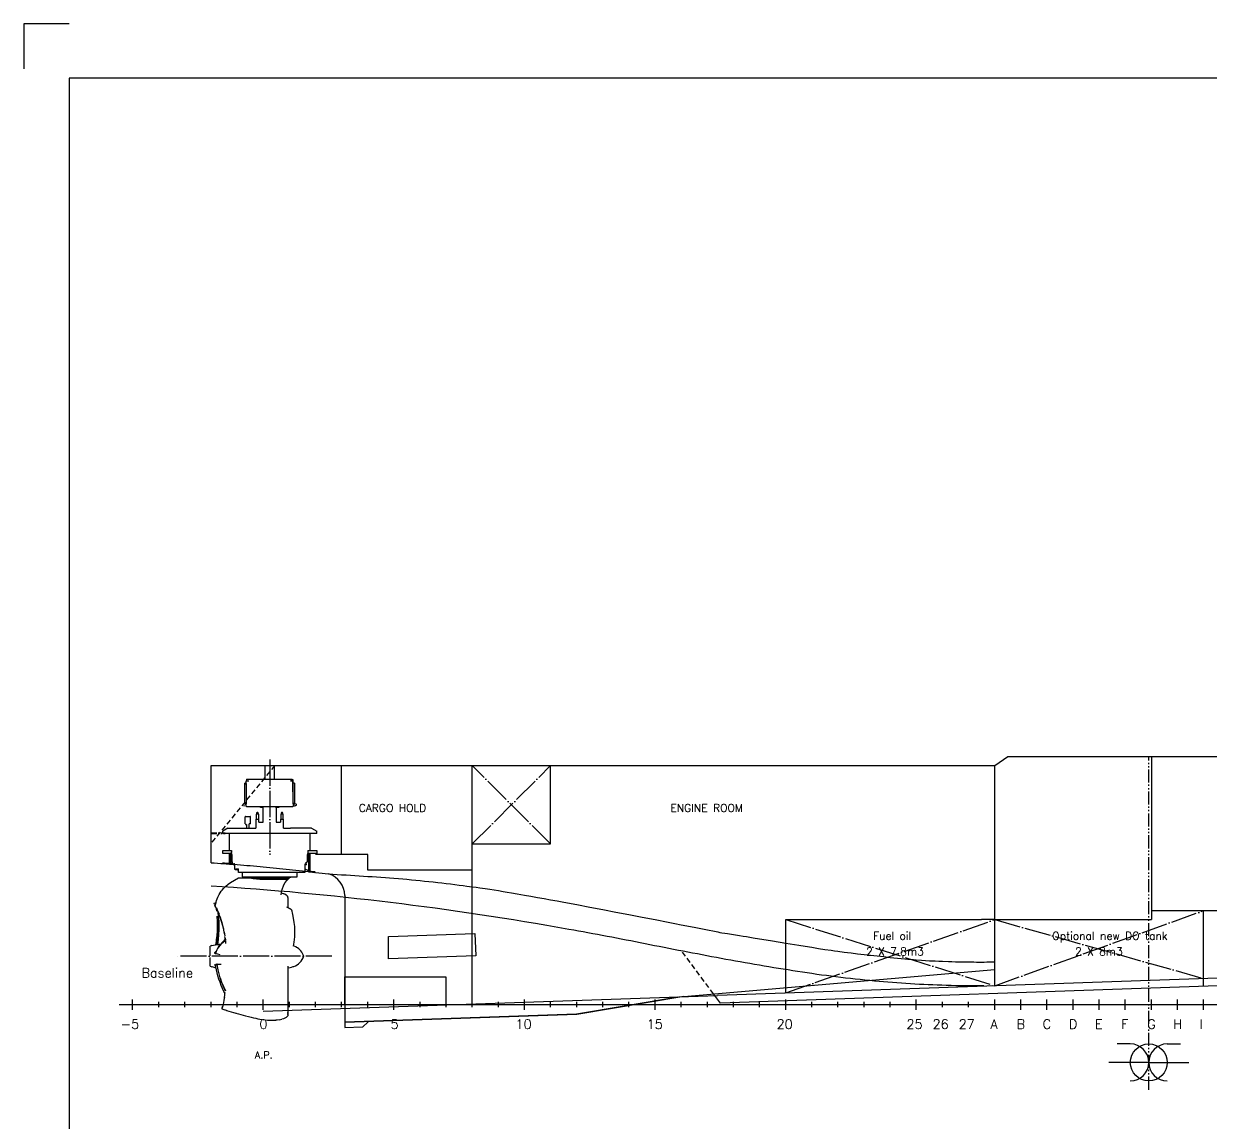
# Model space of a CAD drawing. Header units: millimetres. Extents: x 494 to 75345, y 5306 to 48935.
# Drawn here: x 494 to 23205, y 27905 to 48935 of the extents above; entities that cross this region are included whole.
import ezdxf

# ---------------------------------------------------------------- set-up
doc = ezdxf.new("R2010")
doc.units = ezdxf.units.MM
doc.header["$LTSCALE"] = 200
for name, pattern in [('CENTER', [3, 2.5, -0.25, 0, -0.25]), ('DASHED', [0.75, 0.5, -0.25]), ('PHANTOM', [2.1, 1.25, -0.2, 0.125, -0.2, 0.125, -0.2]), ('PHANTOM2', [1.25, 0.625, -0.125, 0.125, -0.125, 0.125, -0.125])]:
    doc.linetypes.add(name, pattern=pattern)
for name, color, linetype in [('S0CE1', 1, 'CENTER'), ('S0CO1', 1, 'Continuous'), ('S0CO2', 2, 'Continuous'), ('S0CO3', 3, 'Continuous'), ('S0DA1', 1, 'DASHED'), ('S0PH1', 1, 'PHANTOM'), ('S0TX2', 2, 'Continuous'), ('S0TX3', 3, 'Continuous')]:
    doc.layers.add(name, color=color, linetype=linetype)
doc.styles.add('18', font='romans', dxfattribs={"height": 180})
doc.dimstyles.new('ISO-25', dxfattribs={"dimtxt": 2.5, "dimasz": 2.5, "dimexe": 1.25, "dimexo": 0.625, "dimtad": 1, "dimtxsty": 'Standard', "dimcen": 2.5, "dimadec": 0, "dimazin": 0, "dimtfac": 1, "dimtmove": 0, "dimatfit": 3, "dimfxl": 1, "dimarcsym": 0})

# ---------------------------------------------------------------- blocks, each defined once
blk = doc.blocks.new('A$C18113CC1')
at = {"linetype": 'ByBlock', "lineweight": -2}
for p, q in [((219, 4194), (51, 4194)), ((51, 3937), (51, 4194)), ((219, 4194), (219, 3937)), ((-315, 3835), (-315, 3904)), ((-312, 3904), (-315, 3904)), ((-312, 3930), (-312, 3912)), ((-309, 3912), (-312, 3912)), ((-312, 3904), (-312, 3910)), ((-312, 3910), (-265, 3910)), ((-305, 3937), (-294, 3937)), ((-294, 3937), (-292, 3937)), ((-290, 3937), (564, 3937)), ((160, 3937), (217, 3937)), ((578, 3912), (535, 3912)), ((535, 3904), (579, 3904)), ((560, 3937), (562, 3937)), ((562, 3937), (564, 3937)), ((562, 3934), (564, 3934)), ((564, 3934), (564, 3937)), ((564, 3934), (575, 3934)), ((576, 3934), (575, 3934)), ((577, 3933), (576, 3934)), ((578, 3931), (577, 3933)), ((578, 3930), (578, 3932)), ((578, 3930), (578, 3931)), ((578, 3930), (578, 3912)), ((579, 3912), (579, 3930)), ((579, 3904), (579, 3835)), ((579, 3694), (579, 3904)), ((-322, 3860), (-340, 3860)), ((-340, 3857), (-340, 3860)), ((-340, 3464), (-340, 3856)), ((-315, 3853), (-315, 3467)), ((585, 3467), (585, 3853)), ((610, 3860), (592, 3860)), ((610, 3860), (610, 3857)), ((610, 3856), (610, 3464)), ((-379, 3449), (-377, 3446)), ((-377, 3446), (-375, 3443)), ((-375, 3443), (-370, 3440)), ((-364, 3462), (-370, 3459)), ((-340, 3469), (-364, 3462)), ((-364, 3437), (-346, 3431)), ((-340, 3460), (-340, 3463)), ((-340, 3460), (-322, 3460)), ((-327, 3427), (-321, 3426)), ((-321, 3426), (-315, 3425)), ((-315, 3424), (-315, 3485)), ((571, 3410), (-301, 3410)), ((-40, 3395), (-40, 3410)), ((238, 3410), (310, 3410)), ((310, 3410), (310, 3395)), ((585, 3485), (585, 3424)), ((585, 3425), (596, 3427)), ((592, 3460), (610, 3460)), ((596, 3427), (607, 3429)), ((607, 3429), (620, 3433)), ((634, 3462), (610, 3469)), ((610, 3463), (610, 3460)), ((620, 3433), (634, 3437)), ((640, 3459), (634, 3462)), ((634, 3437), (640, 3440)), ((645, 3456), (640, 3459)), ((640, 3440), (645, 3443)), ((645, 3443), (647, 3446)), ((649, 3449), (647, 3453)), ((647, 3446), (649, 3449)), ((-334, 3222), (-334, 3219)), ((-334, 3222), (-333, 3222)), ((-334, 3219), (-334, 3219)), ((-334, 3219), (-334, 3219)), ((-332, 3223), (-333, 3223)), ((-332, 3226), (-332, 3225)), ((-327, 3226), (-332, 3226)), ((-332, 3225), (-332, 3223)), ((-332, 3082), (-332, 3219)), ((-327, 3223), (-327, 3225)), ((-327, 3222), (-327, 3223)), ((-327, 3223), (-327, 3223)), ((-327, 3222), (-239, 3222)), ((-235, 3226), (-240, 3226)), ((-240, 3225), (-240, 3223)), ((-239, 3223), (-240, 3223)), ((-239, 3223), (-239, 3222)), ((-237, 3222), (-237, 3223)), ((-235, 3223), (-237, 3223)), ((-237, 3222), (-234, 3222)), ((-235, 3225), (-235, 3226)), ((-235, 3223), (-235, 3225)), ((-234, 3219), (-234, 3222)), ((-234, 3219), (-234, 3219)), ((-234, 3219), (-234, 3219)), ((-234, 3089), (-234, 3219)), ((-125, 3271), (-125, 3171)), ((-75, 3271), (-125, 3271)), ((-113, 3294), (-115, 3292)), ((-113, 3292), (-115, 3292)), ((-115, 3292), (-115, 3274)), ((-115, 3274), (-115, 3271)), ((-113, 3274), (-115, 3274)), ((-113, 3294), (-111, 3294)), ((-108, 3292), (-113, 3292)), ((-108, 3274), (-113, 3274)), ((-111, 3294), (-104, 3294)), ((-106, 3301), (-108, 3300)), ((-108, 3300), (-108, 3294)), ((-100, 3292), (-108, 3292)), ((-100, 3274), (-108, 3274)), ((-106, 3301), (-103, 3301)), ((-100, 3300), (-106, 3300)), ((-104, 3294), (-96, 3294)), ((-103, 3301), (-97, 3301)), ((-94, 3300), (-100, 3300)), ((-93, 3292), (-100, 3292)), ((-92, 3274), (-100, 3274)), ((-97, 3301), (-94, 3301)), ((-96, 3294), (-89, 3294)), ((-92, 3300), (-94, 3301)), ((-94, 3301), (-94, 3294)), ((-92, 3300), (-94, 3300)), ((-87, 3292), (-93, 3292)), ((-92, 3294), (-92, 3300)), ((-87, 3274), (-92, 3274)), ((-89, 3294), (-87, 3294)), ((-85, 3292), (-87, 3292)), ((-85, 3274), (-87, 3274)), ((-85, 3274), (-85, 3292)), ((-85, 3271), (-85, 3274)), ((-75, 3171), (-75, 3271)), ((10, 3395), (-40, 3395)), ((10, 3371), (10, 3395)), ((10, 3114), (10, 3371)), ((310, 3395), (260, 3395)), ((260, 3395), (260, 3371)), ((260, 3371), (260, 3114)), ((345, 3271), (345, 3171)), ((395, 3271), (345, 3271)), ((355, 3292), (355, 3274)), ((357, 3292), (355, 3292)), ((357, 3274), (355, 3274)), ((355, 3274), (355, 3271)), ((362, 3292), (357, 3292)), ((362, 3274), (357, 3274)), ((364, 3301), (362, 3300)), ((364, 3300), (362, 3300)), ((362, 3300), (362, 3294)), ((370, 3274), (362, 3274)), ((364, 3301), (367, 3301)), ((364, 3301), (364, 3294)), ((370, 3300), (364, 3300)), ((366, 3294), (374, 3294)), ((376, 3300), (370, 3300)), ((378, 3274), (370, 3274)), ((373, 3301), (376, 3301)), ((374, 3294), (381, 3294)), ((378, 3300), (376, 3301)), ((378, 3300), (376, 3300)), ((378, 3294), (378, 3300)), ((383, 3292), (378, 3292)), ((383, 3274), (378, 3274)), ((381, 3294), (383, 3294)), ((385, 3292), (383, 3292)), ((385, 3274), (383, 3274)), ((385, 3274), (385, 3292)), ((395, 3171), (395, 3271)), ((-665, 3000), (-765, 2942)), ((-665, 3000), (-128, 3000)), ((-496, 3000), (-480, 3000)), ((-332, 3082), (-326, 3082)), ((-326, 3082), (-326, 3074)), ((-326, 3074), (-312, 3074)), ((-312, 3074), (-312, 3000)), ((-234, 3082), (-255, 3082)), ((-255, 3000), (-255, 3082)), ((-234, 3089), (-234, 3089)), ((-234, 3082), (-234, 3089)), ((-127, 3171), (-128, 3171)), ((-128, 3171), (-128, 3000)), ((-125, 3171), (-127, 3171)), ((-125, 3171), (-75, 3171)), ((-72, 3171), (-73, 3171)), ((-72, 3114), (-72, 3171)), ((-72, 3114), (10, 3114)), ((260, 3114), (342, 3114)), ((343, 3171), (342, 3171)), ((342, 3171), (342, 3114)), ((345, 3171), (343, 3171)), ((345, 3171), (395, 3171)), ((397, 3171), (395, 3171)), ((398, 3000), (398, 3171)), ((398, 3000), (446, 3000)), ((446, 3000), (492, 3000)), ((492, 3000), (536, 3000)), ((935, 3000), (536, 3000)), ((935, 3000), (1035, 2942)), ((-765, 2900), (-765, 2942)), ((1035, 2900), (-765, 2900)), ((-635, 2575), (-635, 2900)), ((905, 2900), (905, 2575)), ((1035, 2900), (1035, 2942)), ((-765, 2515), (-765, 2575)), ((-765, 2575), (-595, 2575)), ((-765, 2515), (-765, 2575)), ((-765, 2575), (-595, 2575)), ((-599, 2515), (-765, 2515)), ((-599, 2515), (-765, 2515)), ((-615, 2515), (-635, 2515)), ((-635, 2304), (-635, 2515)), ((-615, 2515), (-635, 2515)), ((-615, 2515), (-615, 2303)), ((-615, 2515), (-615, 2303)), ((-599, 2515), (-596, 2527)), ((-599, 2515), (-596, 2527)), ((-596, 2527), (-596, 2527)), ((-595, 2527), (-596, 2527)), ((-596, 2527), (-596, 2527)), ((-595, 2527), (-596, 2527)), ((-595, 2555), (-595, 2575)), ((-595, 2555), (-595, 2575)), ((-595, 2575), (-595, 2533)), ((-595, 2520), (-595, 2540)), ((-585, 2483), (-595, 2520)), ((-585, 2483), (-595, 2520)), ((865, 2520), (855, 2483)), ((865, 2575), (1035, 2575)), ((865, 2575), (865, 2540)), ((865, 2540), (865, 2520)), ((1035, 2515), (869, 2515)), ((885, 2575), (905, 2575)), ((905, 2515), (885, 2515)), ((885, 2158), (885, 2515)), ((905, 2515), (905, 2166)), ((1000, 2515), (1000, 2515)), ((1035, 2575), (1035, 2515)), ((-765, 2316), (-765, 2337)), ((-765, 2337), (-732, 2335)), ((-700, 2312), (-765, 2316)), ((-732, 2335), (-700, 2333)), ((-700, 2333), (-667, 2330)), ((-668, 2310), (-700, 2312)), ((-635, 2307), (-668, 2310)), ((-667, 2330), (-634, 2328)), ((-635, 2314), (-636, 2307)), ((-635, 2314), (-636, 2307)), ((-634, 2328), (-635, 2321)), ((-634, 2328), (-635, 2321)), ((-635, 2321), (-635, 2314)), ((-635, 2314), (-635, 2314)), ((-635, 2314), (-635, 2314)), ((-635, 2314), (-635, 2311)), ((-635, 2311), (-635, 2307)), ((-635, 2311), (-635, 2307)), ((-635, 2304), (-635, 2305)), ((-625, 2304), (-635, 2305)), ((-635, 2304), (-635, 2305)), ((-615, 2303), (-625, 2304)), ((-615, 2303), (-625, 2304)), ((-611, 2317), (-615, 2303)), ((-611, 2317), (-615, 2303)), ((-615, 2303), (-615, 2303)), ((-602, 2328), (-611, 2317)), ((-602, 2328), (-611, 2317)), ((-588, 2339), (-602, 2328)), ((-588, 2339), (-602, 2328)), ((-580, 2343), (-588, 2339)), ((-580, 2343), (-588, 2339)), ((-585, 2356), (-585, 2483)), ((-585, 2356), (-582, 2350)), ((-585, 2356), (-582, 2350)), ((-580, 2350), (-582, 2350)), ((-580, 2350), (-582, 2350)), ((-580, 2315), (-580, 2350)), ((-580, 2315), (-580, 2350)), ((-568, 2315), (-580, 2315)), ((-568, 2315), (-580, 2315)), ((-568, 2317), (-568, 2315)), ((-564, 2317), (-568, 2317)), ((-568, 2317), (-568, 2315)), ((-564, 2317), (-568, 2317)), ((-567, 2317), (-565, 2317)), ((-567, 2317), (-565, 2317)), ((-567, 2317), (-567, 2303)), ((-567, 2303), (-565, 2303)), ((-567, 2303), (-565, 2301)), ((-567, 2303), (-565, 2303)), ((-567, 2303), (-565, 2301)), ((-565, 2317), (-559, 2317)), ((-565, 2317), (-559, 2317)), ((-565, 2303), (-559, 2303)), ((-565, 2303), (-559, 2303)), ((-563, 2301), (-565, 2301)), ((-563, 2301), (-565, 2301)), ((-558, 2301), (-563, 2301)), ((-558, 2301), (-563, 2301)), ((-559, 2317), (-551, 2317)), ((-559, 2317), (-551, 2317)), ((-559, 2303), (-551, 2303)), ((-559, 2303), (-551, 2303)), ((-552, 2301), (-558, 2301)), ((-552, 2301), (-558, 2301)), ((-547, 2301), (-552, 2301)), ((-551, 2317), (-545, 2317)), ((-551, 2317), (-545, 2317)), ((-551, 2303), (-545, 2303)), ((-551, 2303), (-545, 2303)), ((-545, 2301), (-547, 2301)), ((-545, 2301), (-547, 2301)), ((-542, 2317), (-546, 2317)), ((-542, 2317), (-546, 2317)), ((-545, 2317), (-543, 2317)), ((-545, 2317), (-543, 2317)), ((-545, 2303), (-543, 2303)), ((-545, 2301), (-543, 2303)), ((-545, 2303), (-543, 2303)), ((-545, 2301), (-543, 2303)), ((-543, 2303), (-543, 2317)), ((-543, 2303), (-543, 2317)), ((-542, 2315), (-543, 2315)), ((-542, 2315), (-543, 2315)), ((-542, 2315), (-542, 2317)), ((-542, 2315), (-542, 2317)), ((-542, 2315), (-542, 2315)), ((-535, 2315), (-542, 2315)), ((-542, 2315), (-542, 2315)), ((-535, 2315), (-542, 2315)), ((-535, 2231), (-535, 2315)), ((805, 2315), (805, 2150)), ((813, 2315), (805, 2315)), ((812, 2315), (812, 2315)), ((813, 2317), (813, 2303)), ((813, 2317), (815, 2317)), ((813, 2303), (815, 2301)), ((815, 2317), (821, 2317)), ((835, 2301), (815, 2301)), ((821, 2317), (829, 2317)), ((829, 2317), (835, 2317)), ((834, 2317), (834, 2350)), ((834, 2350), (850, 2350)), ((835, 2317), (837, 2317)), ((837, 2303), (835, 2301)), ((837, 2303), (837, 2317)), ((852, 2350), (855, 2356)), ((855, 2483), (855, 2356)), ((-617, 1962), (-463, 2050)), ((-535, 2216), (-535, 2231)), ((-525, 2216), (-535, 2216)), ((-528, 2216), (-525, 2216)), ((-528, 2205), (-528, 2216)), ((-528, 2205), (-526, 2204)), ((-503, 2204), (-526, 2204)), ((-525, 2216), (-518, 2216)), ((-524, 2216), (-513, 2216)), ((-469, 2216), (-512, 2216)), ((-503, 2204), (-501, 2205)), ((-501, 2205), (-501, 2216)), ((-496, 2216), (-496, 2205)), ((-496, 2205), (-494, 2204)), ((-479, 2204), (-494, 2204)), ((-479, 2204), (-478, 2205)), ((-478, 2205), (-478, 2216)), ((-468, 2216), (-469, 2216)), ((-465, 2216), (-468, 2216)), ((-465, 2150), (-465, 2225)), ((805, 2150), (-465, 2150)), ((-463, 2050), (513, 2050)), ((-390, 2150), (-390, 2070)), ((-390, 2070), (660, 2070)), ((-366, 2050), (-363, 2051)), ((-363, 2051), (-360, 2053)), ((-360, 2053), (-357, 2055)), ((-357, 2055), (-353, 2058)), ((-354, 2070), (-353, 2069)), ((-353, 2069), (-352, 2067)), ((-352, 2061), (-353, 2058)), ((-352, 2067), (-351, 2064)), ((-351, 2064), (-352, 2061)), ((-243, 2041), (-303, 2050)), ((464, 2002), (513, 2050)), ((506, 2044), (504, 2043)), ((507, 2045), (506, 2044)), ((507, 2045), (519, 2055)), ((519, 2055), (533, 2063)), ((533, 2063), (540, 2066)), ((540, 2066), (548, 2068)), ((548, 2068), (556, 2070)), ((556, 2070), (564, 2070)), ((660, 2070), (660, 2150)), ((860, 2197), (805, 2217)), ((874, 2184), (860, 2197)), ((882, 2171), (874, 2184)), ((885, 2159), (882, 2171)), ((895, 2157), (885, 2159)), ((905, 2156), (895, 2157)), ((904, 2159), (905, 2162)), ((928, 2156), (904, 2159)), ((904, 2159), (904, 2159)), ((905, 2166), (906, 2173)), ((905, 2166), (905, 2166)), ((905, 2166), (905, 2156)), ((905, 2162), (905, 2166)), ((905, 2156), (905, 2156)), ((906, 2173), (906, 2179)), ((906, 2179), (930, 2177)), ((952, 2153), (928, 2156)), ((930, 2177), (954, 2174)), ((975, 2151), (952, 2153)), ((954, 2174), (966, 2172)), ((966, 2172), (978, 2171)), ((999, 2148), (975, 2151)), ((978, 2171), (990, 2170)), ((990, 2170), (1000, 2169)), ((1000, 2152), (999, 2148)), ((1000, 2160), (1000, 2169)), ((1000, 2164), (1000, 2155)), ((1000, 2155), (1000, 2152)), ((1000, 2151), (1000, 2152)), ((-778, 1815), (-748, 1849)), ((-748, 1849), (-707, 1890)), ((-707, 1890), (-663, 1928)), ((-663, 1928), (-617, 1962)), ((-182, 2032), (-243, 2041)), ((-118, 2025), (-182, 2032)), ((-53, 2020), (-118, 2025)), ((13, 2017), (-53, 2020)), ((80, 2016), (13, 2017)), ((147, 2016), (80, 2016)), ((214, 2016), (147, 2016)), ((279, 2016), (214, 2016)), ((311, 2016), (279, 2016)), ((342, 2016), (311, 2016)), ((373, 2017), (342, 2016)), ((360, 1777), (371, 1826)), ((371, 1826), (407, 1917)), ((401, 2017), (373, 2017)), ((427, 2019), (401, 2017)), ((407, 1917), (433, 1961)), ((452, 2021), (427, 2019)), ((433, 1961), (464, 2002)), ((462, 2024), (452, 2021)), ((471, 2027), (462, 2024)), ((480, 2030), (471, 2027)), ((488, 2034), (480, 2030)), ((494, 2037), (488, 2034)), ((500, 2040), (494, 2037)), ((504, 2043), (500, 2040)), ((-895, 1558), (-881, 1618)), ((-881, 1618), (-860, 1677)), ((-860, 1677), (-833, 1734)), ((-833, 1734), (-795, 1792)), ((-794, 1793), (-778, 1815)), ((354, 1725), (360, 1777)), ((402, 1747), (360, 1759)), ((425, 1737), (360, 1759)), ((444, 1727), (425, 1737)), ((452, 1721), (427, 1736)), ((457, 1717), (444, 1727)), ((469, 1706), (457, 1717)), ((475, 1698), (469, 1706)), ((480, 1687), (472, 1702)), ((479, 1690), (475, 1698)), ((482, 1681), (479, 1690)), ((483, 1671), (480, 1687)), ((483, 1672), (482, 1681)), ((483, 1671), (483, 1672)), ((483, 1671), (483, 1668)), ((483, 1668), (483, 1659)), ((483, 1659), (483, 1604)), ((483, 1646), (483, 1627)), ((483, 1604), (483, 1576)), ((-932, 1559), (-933, 1558)), ((-933, 1558), (-933, 1557)), ((-933, 1557), (-933, 1555)), ((-931, 1560), (-932, 1559)), ((-888, 1572), (-930, 1560)), ((-928, 1539), (-927, 1539)), ((-927, 1539), (-908, 1509)), ((-896, 1487), (-908, 1509)), ((-900, 1524), (-895, 1558)), ((-890, 1475), (-899, 1491)), ((-897, 1487), (-885, 1410)), ((-881, 1459), (-896, 1487)), ((-881, 1457), (-890, 1475)), ((-885, 1473), (-869, 1438)), ((-865, 1425), (-881, 1459)), ((-872, 1438), (-881, 1457)), ((-869, 1438), (-852, 1398)), ((-848, 1387), (-865, 1425)), ((-851, 1393), (-862, 1416)), ((-852, 1398), (-834, 1353)), ((-841, 1240), (-852, 1385)), ((-850, 1391), (-846, 1356)), ((-817, 1306), (-839, 1364)), ((488, 1477), (462, 1486)), ((483, 1576), (483, 1535)), ((483, 1535), (483, 1479)), ((514, 1466), (488, 1477)), ((498, 1472), (502, 1470)), ((502, 1470), (513, 1466)), ((513, 1466), (522, 1460)), ((538, 1451), (514, 1466)), ((522, 1460), (536, 1452)), ((544, 1446), (538, 1451)), ((540, 1449), (541, 1448)), ((551, 1439), (544, 1446)), ((547, 1444), (554, 1437)), ((552, 1437), (551, 1439)), ((553, 1436), (552, 1437)), ((553, 1435), (553, 1436)), ((553, 1435), (553, 1435)), ((553, 1435), (553, 1435)), ((554, 1437), (555, 1435)), ((555, 1427), (554, 1426)), ((555, 1435), (557, 1433)), ((557, 1431), (555, 1433)), ((556, 1428), (555, 1427)), ((557, 1431), (556, 1428)), ((577, 1353), (557, 1431)), ((575, 1353), (572, 1370)), ((-876, 1314), (-870, 1218)), ((-870, 1218), (-869, 1121)), ((-839, 1125), (-841, 1240)), ((-838, 1240), (-837, 1125)), ((-814, 1299), (-831, 1343)), ((-805, 1274), (-817, 1306)), ((-816, 1304), (-798, 1250)), ((-786, 1215), (-805, 1274)), ((-798, 1250), (-781, 1194)), ((-768, 1152), (-786, 1215)), ((-781, 1194), (-766, 1135)), ((-752, 1087), (-768, 1152)), ((605, 1197), (577, 1353)), ((613, 1120), (605, 1197)), ((-877, 949), (-887, 862)), ((-871, 1035), (-877, 949)), ((-869, 1121), (-871, 1035)), ((-855, 872), (-846, 964)), ((-844, 964), (-853, 872)), ((-846, 964), (-841, 1056)), ((-838, 1056), (-844, 964)), ((-841, 1056), (-839, 1125)), ((-837, 1125), (-838, 1056)), ((-766, 1135), (-751, 1073)), ((-737, 1017), (-752, 1087)), ((-738, 1009), (-726, 941)), ((-730, 981), (-737, 1017)), ((-719, 893), (-723, 926)), ((603, 821), (613, 921)), ((613, 921), (613, 1120)), ((-1005, 588), (-1005, 743)), ((-940, 758), (-970, 749)), ((-970, 749), (-970, 751)), ((-910, 763), (-940, 758)), ((-911, 763), (-912, 763)), ((-912, 763), (-912, 763)), ((-907, 763), (-911, 763)), ((-911, 763), (-911, 763)), ((-910, 763), (-911, 763)), ((-911, 763), (-911, 763)), ((-907, 765), (-908, 764)), ((-892, 765), (-907, 763)), ((-905, 767), (-906, 766)), ((-904, 769), (-905, 767)), ((-903, 771), (-904, 769)), ((-902, 768), (-899, 776)), ((-902, 774), (-902, 774)), ((-901, 774), (-901, 775)), ((-901, 774), (-901, 774)), ((-887, 862), (-899, 776)), ((-899, 776), (-884, 778)), ((-876, 766), (-892, 765)), ((-872, 686), (-886, 659)), ((-884, 778), (-868, 779)), ((-871, 770), (-876, 766)), ((-873, 766), (-876, 766)), ((-870, 766), (-873, 766)), ((-855, 713), (-872, 686)), ((-868, 779), (-871, 770)), ((-867, 766), (-870, 766)), ((-868, 781), (-855, 872)), ((-868, 779), (-868, 781)), ((-868, 779), (-867, 779)), ((-867, 779), (-865, 780)), ((-827, 769), (-867, 766)), ((-866, 768), (-867, 766)), ((-865, 771), (-866, 768)), ((-853, 872), (-865, 781)), ((-865, 780), (-825, 784)), ((-865, 781), (-865, 780)), ((-865, 780), (-865, 775)), ((-865, 775), (-865, 771)), ((-837, 740), (-855, 713)), ((-853, 703), (-834, 730)), ((-816, 767), (-837, 740)), ((-834, 730), (-814, 757)), ((-814, 770), (-827, 769)), ((-814, 757), (-790, 784)), ((-766, 821), (-792, 794)), ((-790, 784), (-764, 811)), ((-738, 848), (-766, 821)), ((-764, 811), (-713, 858)), ((-740, 846), (-753, 834)), ((-728, 857), (-740, 846)), ((-714, 869), (-738, 848)), ((-715, 860), (-719, 893)), ((-716, 895), (-712, 861)), ((-714, 848), (-710, 796)), ((589, 739), (603, 821)), ((595, 748), (589, 749)), ((603, 745), (598, 747)), ((598, 747), (598, 747)), ((635, 731), (603, 745)), ((641, 727), (635, 731)), ((641, 727), (641, 727)), ((644, 726), (641, 727)), ((641, 727), (644, 726)), ((644, 726), (645, 725)), ((645, 725), (644, 726)), ((645, 725), (645, 725)), ((645, 725), (645, 725)), ((-1005, 558), (-1005, 588)), ((-1005, 419), (-1005, 527)), ((-916, 614), (-915, 620)), ((-915, 608), (-916, 614)), ((-915, 620), (-911, 626)), ((-911, 602), (-915, 608)), ((-911, 626), (-909, 627)), ((-906, 598), (-911, 602)), ((-909, 627), (-897, 639)), ((-904, 623), (-909, 627)), ((-900, 596), (-906, 598)), ((-902, 622), (-904, 623)), ((-903, 620), (-903, 618)), ((-903, 618), (-903, 616)), ((-903, 616), (-903, 616)), ((-903, 616), (-902, 614)), ((-901, 622), (-902, 622)), ((-902, 614), (-902, 614)), ((-902, 614), (-900, 613)), ((-886, 659), (-901, 622)), ((-900, 613), (-898, 613)), ((-856, 588), (-900, 596)), ((-898, 606), (-899, 601)), ((-898, 613), (-897, 617)), ((-898, 613), (-898, 610)), ((-898, 610), (-898, 606)), ((-897, 617), (-883, 649)), ((-897, 639), (-893, 642)), ((-883, 649), (-869, 676)), ((-813, 579), (-856, 588)), ((-1005, 398), (-1005, 419)), ((-1005, 392), (-1005, 398)), ((-1005, 386), (-1005, 392)), ((-1005, 360), (-1005, 386)), ((-1005, 357), (-1005, 360)), ((-970, 349), (-970, 351)), ((-970, 350), (-893, 330)), ((-954, 346), (-894, 331)), ((-916, 382), (-915, 386)), ((-915, 378), (-916, 382)), ((-915, 386), (-911, 389)), ((-911, 389), (-909, 390)), ((-906, 371), (-911, 374)), ((-909, 390), (-897, 396)), ((-904, 382), (-909, 390)), ((-901, 373), (-904, 382)), ((-904, 374), (-904, 373)), ((-904, 373), (-904, 373)), ((-902, 373), (-903, 372)), ((-903, 372), (-903, 372)), ((-903, 372), (-903, 371)), ((-888, 380), (-901, 373)), ((-886, 291), (-901, 373)), ((-875, 388), (-888, 380)), ((-872, 231), (-886, 291)), ((-884, 404), (-881, 405)), ((-878, 396), (-884, 404)), ((-881, 405), (-878, 406)), ((-878, 406), (-874, 407)), ((-875, 388), (-878, 396)), ((-875, 388), (-857, 291)), ((-874, 388), (-875, 388)), ((-874, 407), (-873, 402)), ((-872, 388), (-874, 388)), ((-872, 392), (-872, 388)), ((-832, 390), (-872, 388)), ((-854, 292), (-872, 388)), ((-855, 171), (-872, 231)), ((-857, 291), (-837, 212)), ((-835, 213), (-854, 292)), ((-791, 392), (-832, 390)), ((483, 356), (483, 283)), ((483, 325), (524, 333)), ((483, 283), (483, 198)), ((524, 333), (555, 341)), ((555, 341), (586, 350)), ((585, 350), (595, 352)), ((598, 353), (598, 353)), ((598, 353), (598, 353)), ((-837, 111), (-855, 171)), ((-816, 52), (-837, 111)), ((-812, 136), (-835, 213)), ((-793, -8), (-816, 52)), ((-814, 134), (-785, 51)), ((-786, 59), (-812, 136)), ((-756, -16), (-786, 59)), ((-785, 51), (-752, -32)), ((483, 198), (483, -571)), ((-767, -68), (-793, -8)), ((-740, -126), (-767, -68)), ((-766, -70), (-765, -72)), ((-722, -90), (-756, -16)), ((-752, -32), (-714, -115)), ((-719, -166), (-740, -126)), ((-733, -242), (-725, -197)), ((-725, -194), (-723, -188)), ((-725, -196), (-725, -194)), ((-725, -196), (-725, -196)), ((-723, -188), (-722, -183)), ((-713, -108), (-722, -90)), ((-721, -174), (-716, -145)), ((-721, -175), (-721, -174)), ((-721, -179), (-721, -175)), ((-779, -448), (-782, -459)), ((-776, -448), (-780, -456)), ((-778, -447), (-776, -445)), ((-777, -443), (-776, -442)), ((-776, -445), (-768, -420)), ((-776, -442), (-775, -440)), ((-775, -440), (-766, -414)), ((-774, -436), (-775, -438)), ((-771, -430), (-774, -436)), ((-768, -419), (-772, -436)), ((-763, -398), (-768, -419)), ((-765, -410), (-768, -421)), ((-768, -419), (-766, -414)), ((-765, -410), (-765, -410)), ((-757, -373), (-763, -398)), ((-750, -338), (-757, -373)), ((-743, -298), (-750, -338)), ((-735, -254), (-743, -298)), ((-735, -254), (-735, -253)), ((-735, -253), (-735, -253)), ((-734, -253), (-733, -248)), ((-733, -242), (-733, -242)), ((-733, -243), (-733, -245)), ((-733, -243), (-733, -244)), ((-733, -243), (-733, -243)), ((-733, -244), (-733, -244)), ((-733, -244), (-733, -245)), ((-733, -244), (-733, -244)), ((-733, -245), (-733, -245)), ((-733, -245), (-733, -246)), ((-733, -246), (-733, -246)), ((-733, -247), (-732, -247)), ((-733, -248), (-733, -247)), ((-780, -456), (-782, -459)), ((-782, -459), (-723, -477)), ((-723, -477), (-720, -478)), ((-720, -478), (-716, -479)), ((-716, -479), (-710, -481)), ((-704, -483), (-698, -484)), ((-698, -484), (-694, -486)), ((-694, -486), (-691, -487)), ((-689, -487), (-515, -539)), ((-531, -535), (-528, -536)), ((-515, -536), (-515, -538)), ((-515, -538), (-514, -539)), ((-515, -538), (-515, -539)), ((-514, -539), (-513, -540)), ((-513, -540), (-512, -540)), ((-512, -540), (-460, -555)), ((-460, -555), (-330, -591)), ((-330, -591), (-274, -606)), ((-274, -606), (-222, -619)), ((-222, -619), (-175, -630)), ((-175, -630), (-132, -639)), ((-132, -639), (-92, -647)), ((-92, -647), (-56, -654)), ((-56, -654), (-1, -663)), ((-1, -663), (49, -669)), ((49, -669), (94, -673)), ((94, -673), (137, -676)), ((137, -676), (177, -677)), ((177, -677), (214, -677)), ((214, -677), (249, -676)), ((249, -676), (255, -675)), ((273, -673), (255, -675)), ((270, -674), (270, -674)), ((278, -673), (273, -673)), ((316, -667), (278, -673)), ((316, -667), (366, -658)), ((396, -649), (366, -658)), ((422, -638), (396, -649)), ((449, -624), (422, -638)), ((468, -607), (449, -624)), ((479, -590), (468, -607)), ((482, -581), (479, -590)), ((483, -571), (482, -581)), ((483, -546), (483, -527)), ((483, -571), (483, -568))]:
    blk.add_line(p, q, dxfattribs=at)
at = {"linetype": 'CENTER'}
blk.add_line((135, 4314), (135, 2488), dxfattribs=at)
at = {"linetype": 'PHANTOM2'}
for p, q in [((-1000, 2912), (-715, 2912)), ((-1000, 2900), (-715, 2900)), ((-715, 2900), (-715, 2912))]:
    blk.add_line(p, q, dxfattribs=at)
at = {"linetype": 'CENTER', "lineweight": -2}
blk.add_line((1325, 550), (-1645, 550), dxfattribs=at)
at = {"linetype": 'ByBlock', "lineweight": -2}
for centre, radius, start, end in [((-305, 3930), 7, 90, 180), ((575, 3930), 4, 0, 90), ((-322, 3853), 7, 0, 90), ((592, 3853), 7, 90, 180), ((-322, 3467), 7, 270, 0), ((-301, 3424), 14, 180, 270), ((571, 3424), 14, 270, 0), ((592, 3467), 7, 180, 270), ((-615, 2533), 20, 345, 0), ((-615, 2533), 20, 345, 0), ((-735, -323), 1100, 102.3268, 104.1999), ((490, 455), 311, 70.027, 70.3783), ((490, 455), 311, 70.0165, 70.027), ((490, 455), 311, 69.7914, 70.0165), ((490, 455), 311, 17.7904, 60.3523), ((490, 645), 311, 290.2086, 342.2096), ((-735, 1423), 1100, 255.8001, 257.6732), ((490, 645), 311, 289.6217, 290.079), ((490, 645), 311, 290.079, 290.0966), ((490, 645), 311, 290.0966, 290.2086)]:
    blk.add_arc(centre, radius, start, end, dxfattribs=at)
blk = doc.blocks.new('A$C64097268')
for p, q in [((-2759, 0), (35129, 0)), ((-2500, -100), (-2500, 100)), ((-2000, -50), (-2000, 50)), ((-1500, -50), (-1500, 50)), ((-1000, -50), (-1000, 50)), ((-500, -50), (-500, 50)), ((0, -100), (0, 100)), ((500, -50), (500, 50)), ((1000, -50), (1000, 50)), ((1500, -50), (1500, 50)), ((2000, -50), (2000, 50)), ((2500, -100), (2500, 100)), ((3000, -50), (3000, 50)), ((3500, -50), (3500, 50)), ((4000, -50), (4000, 50)), ((4500, -50), (4500, 50)), ((5000, -100), (5000, 100)), ((5500, -50), (5500, 50)), ((6000, -50), (6000, 50)), ((6500, -50), (6500, 50)), ((7000, -50), (7000, 50)), ((7500, -100), (7500, 100)), ((8000, -50), (8000, 50)), ((8500, -50), (8500, 50)), ((9000, -50), (9000, 50)), ((9500, -50), (9500, 50)), ((10000, -100), (10000, 100)), ((10500, -50), (10500, 50)), ((11000, -50), (11000, 50)), ((11500, -50), (11500, 50)), ((12000, -50), (12000, 50)), ((12500, -100), (12500, 100)), ((13000, -50), (13000, 50)), ((13500, -50), (13500, 50)), ((14000, -100), (14000, 100)), ((14500, -100), (14500, 100)), ((15000, -100), (15000, 100)), ((15500, -100), (15500, 100)), ((16000, -100), (16000, 100)), ((16500, -100), (16500, 100)), ((17000, -100), (17000, 100)), ((17500, -100), (17500, 100)), ((18000, -100), (18000, 100)), ((18500, -100), (18500, 100)), ((19000, -50), (19000, 50)), ((19500, -50), (19500, 50)), ((20000, -100), (20000, 100)), ((20500, -50), (20500, 50)), ((21000, -50), (21000, 50)), ((21500, -50), (21500, 50)), ((22000, -50), (22000, 50)), ((22500, -100), (22500, 100)), ((23000, -50), (23000, 50)), ((23500, -50), (23500, 50)), ((24000, -50), (24000, 50)), ((24500, -50), (24500, 50)), ((25000, -100), (25000, 100)), ((25500, -50), (25500, 50)), ((26000, -50), (26000, 50)), ((26500, -50), (26500, 50)), ((27000, -50), (27000, 50)), ((27500, -100), (27500, 100)), ((28000, -50), (28000, 50)), ((28500, -50), (28500, 50)), ((29000, -50), (29000, 50)), ((29500, -50), (29500, 50)), ((30000, -100), (30000, 100)), ((30500, -50), (30500, 50)), ((31000, -50), (31000, 50)), ((31500, -50), (31500, 50)), ((32000, -50), (32000, 50)), ((32500, -100), (32500, 100)), ((33000, -50), (33000, 50)), ((33500, -50), (33500, 50)), ((34000, -50), (34000, 50)), ((34500, -50), (34500, 50)), ((35000, -100), (35000, 100))]:
    blk.add_line(p, q)
at = {"layer": 'S0TX2', "style": '18'}
for s, p in [('-5', (-2731, -464)), ('0', (-74, -464)), ('5', (2436, -464)), ('10', (4828, -464)), ('15', (7338, -464)), ('20', (9825, -464)), ('25', (12311, -464)), ('26', (12811, -464)), ('27', (13311, -464)), ('28', (18811, -464)), ('29', (19311, -464)), ('30', (19797, -464)), ('35', (22308, -464)), ('40', (24796, -464)), ('45', (27306, -464)), ('50', (29866, -464)), ('55', (32320, -464)), ('60', (34820, -464))]:
    blk.add_text(s, height=180, dxfattribs=at).set_placement(p)
at = {"layer": 'S0TX3', "style": '18'}
for s, p in [('A', (13919, -464)), ('B', (14419, -464)), ('C', (14919, -464)), ('D', (15419, -464)), ('E', (15919, -464)), ('F', (16419, -464)), ('G', (16919, -464)), ('H', (17419, -464)), ('I', (17919, -464)), ('J', (18419, -464))]:
    blk.add_text(s, height=180, dxfattribs=at).set_placement(p)
blk = doc.blocks.new('*D15')
at = {"layer": 'DEFPOINTS', "color": 0, "transparency": 16777216}
for p in [(8579, 30689), (6639, 30158), (8579, 30155)]:
    blk.add_point(p, dxfattribs=at)
at = {"layer": 'S0CO3', "color": 0, "lineweight": -2, "transparency": 16777216}
for p, q in [((6639, 30159), (6639, 30691)), ((6641, 30689), (8576, 30689)), ((8579, 30156), (8579, 30691))]:
    blk.add_line(p, q, dxfattribs=at)
at = {"layer": 'S0CO3', "color": 0, "transparency": 16777216}
for points in [[(6641, 30690), (6641, 30689), (6639, 30689)], [(8576, 30690), (8576, 30689), (8579, 30689)]]:
    blk.add_solid(points, dxfattribs=at)
at = {"layer": 'S0CO3', "color": 0, "transparency": 16777216, "insert": (7609, 30691), "char_height": 2.5, "attachment_point": 5}
blk.add_mtext('1940', dxfattribs=at)

msp = doc.modelspace()

# ---------------------------------------------------------------- linework, layer by layer
at = {"color": 2}
msp.add_lwpolyline([(1360.566, 48935.046), (493.899, 48935.046), (493.899, 48068.379)], dxfattribs=at)
at = {"layer": 'S0CE1', "linetype": 'CENTER'}
for p, q in [((9078.905, 33234.178), (10578.905, 34734.178)), ((10578.905, 33234.178), (9078.905, 34734.178)), ((19078.905, 30518.608), (23078.905, 31957.189)), ((15078.905, 31784.178), (19078.905, 30518.608)), ((15078.905, 30380.199), (19078.905, 31784.178)), ((19078.905, 31784.178), (23078.905, 30657.016)), ((3276.905, 30157.999), (36409.868, 30157.999))]:
    msp.add_line(p, q, dxfattribs=at)
at = {"layer": 'S0CO1', "color": 6}
for p, q in [((1360.566, 47890.151), (1360.566, 5972.295)), ((74411.198, 47890.151), (1360.566, 47890.151))]:
    msp.add_line(p, q, dxfattribs=at)
at = {"layer": 'S0CO1'}
for p, q in [((6579.164, 33032.664), (6579.164, 34734.178)), ((7078.905, 33034.178), (6078.905, 33034.178)), ((7078.905, 32734.178), (7078.905, 33034.178)), ((9078.905, 32734.178), (7078.905, 32734.178)), ((7478.905, 31033.106), (7478.905, 31460.353)), ((13128.905, 30312.728), (19079.901, 30829.125))]:
    msp.add_line(p, q, dxfattribs=at)
at = {"layer": 'S0CO1', "flags": 128}
msp.add_lwpolyline([(6328.905, 32658.306), (6412.852, 32654.03), (6495.897, 32649.557), (6578.905, 32644.847), (6663.756, 32639.802), (6746.381, 32634.688), (6828.942, 32629.375), (6914.632, 32623.725), (6996.812, 32618.257), (7078.905, 32612.76), (7165.483, 32606.897), (7246.75, 32601.335), (7327.907, 32595.718), (7328.956, 32595.649), (7415.803, 32589.473), (7497.418, 32583.417), (7578.905, 32577.126), (7667.177, 32570.012), (7747.704, 32563.229), (7828.081, 32556.18), (7917.039, 32548.055), (7998.054, 32540.374), (8078.905, 32532.441), (8167.884, 32523.415), (8248.177, 32515.001), (8328.286, 32506.352), (8419.24, 32496.235), (8499.174, 32487.1), (8578.905, 32477.757), (8665.461, 32467.358), (8746.988, 32457.317), (8828.304, 32447.061), (8903.399, 32437.366), (8977.86, 32427.532), (9028.46, 32420.725), (9078.905, 32413.838), (9152.397, 32403.618), (9225.977, 32393.149), (9277.353, 32385.698), (9328.56, 32378.157), (9414.759, 32365.147), (9496.973, 32352.335), (9578.906, 32339.171), (9669.159, 32324.255), (9749.136, 32310.7), (9829.028, 32296.843), (9939.902, 32277.397), (10009.54, 32265.21), (10078.906, 32253.087), (10203.308, 32231.397), (10266.229, 32220.475), (10328.956, 32209.608), (10454.216, 32187.737), (10578.906, 32165.558), (10704.254, 32142.827), (10829.016, 32119.739), (11078.905, 32072.73), (11329.432, 32025.16), (11578.905, 31977.487), (11828.925, 31929.463), (12078.905, 31881.203), (12328.942, 31832.764), (12578.905, 31783.948), (12828.87, 31734.714), (12954.133, 31710.093), (13078.905, 31685.83), (13329.013, 31637.716), (13454.273, 31613.396), (13578.905, 31588.494), (13717.252, 31560.406), (13780.002, 31548.05), (13818.033, 31540.957), (13855.963, 31534.178), (13911.718, 31524.743), (13967.349, 31515.949), (14078.905, 31498.791), (14195.793, 31480.26), (14262.558, 31469.312), (14329.013, 31458.152), (14454.186, 31437.013), (14578.905, 31416.209), (14704.101, 31395.663), (14828.868, 31375.592), (15078.905, 31335.438), (15328.884, 31294.571), (15454.132, 31274.068), (15578.905, 31253.968), (15704.023, 31234.247), (15828.692, 31215.136), (15946.403, 31197.748), (16012.771, 31188.301), (16078.905, 31179.141), (16197.63, 31163.331), (16263.298, 31154.933), (16328.738, 31146.809), (16454.053, 31131.727), (16578.905, 31117.178), (16704.118, 31102.997), (16828.842, 31089.221), (16954.116, 31075.683), (17078.905, 31062.442), (17219.155, 31047.916), (17289.448, 31040.892), (17359.485, 31034.178), (17414.425, 31029.127), (17469.158, 31024.303), (17524.136, 31019.682), (17578.905, 31015.325), (17678.332, 31008.039), (17753.688, 31003.05), (17828.77, 30998.536), (17937.153, 30992.754), (18008.167, 30989.399), (18078.905, 30986.399), (18191.659, 30982.29), (18260.398, 30980.178), (18328.86, 30978.369), (18449.095, 30975.848), (18514.128, 30974.818), (18578.905, 30974.024), (18678.905, 30973.248), (18728.905, 30973.06), (18778.905, 30972.972), (18828.905, 30972.971), (18878.905, 30973.079), (18928.905, 30973.331), (18978.905, 30973.709), (19078.905, 30974.805)], dxfattribs=at)
msp.add_lwpolyline([(4078.905, 32434.178, -0.028604), (10928.905, 31604.178, -0.004765), (12386.84, 31327.881, 0.003277), (13843.948, 31047.251, 0.007293), (15306.527, 30797.506, 0.015333), (16778.905, 30614.178, 0.016091), (18152.628, 30530.214, 0.008314629), (18874.179, 30521.404, 0.008314629)], format="xyb", dxfattribs=at)
at = {"layer": 'S0CO1'}
msp.add_lwpolyline([(7478.905, 31460.353), (9130.2, 31516.575), (9144.73, 31089.822), (7478.905, 31033.106)], dxfattribs=at)
at = {"layer": 'S0CO2'}
for p, q in [((6638.905, 30364.178), (6638.905, 30313.028)), ((21674.535, 29404.658), (21422.273, 29404.658)), ((22383.276, 29404.658), (22635.538, 29404.658)), ((22028.905, 29050.287), (21262.122, 29050.287)), ((22028.905, 29050.287), (22795.689, 29050.287))]:
    msp.add_line(p, q, dxfattribs=at)
for points in [[(13128.905, 30312.728), (11078.905, 29966.629), (6638.905, 29812.994)], [(6638.905, 29828.003), (11077.391, 29981.585), (13015.572, 30308.807)], [(7088.19, 29829.597), (7088.19, 29829.597), (6976.55, 29726.643)], [(6976.55, 29726.643), (6639.249, 29714.938)]]:
    msp.add_lwpolyline(points, dxfattribs=at)
msp.add_circle((22028.905, 29050.287), 354.371, dxfattribs=at)
for centre, start, end in [((21674.535, 29050.287), 270, 90), ((22383.276, 29050.287), 90, 270)]:
    msp.add_arc(centre, 354.371, start, end, dxfattribs=at)
at = {"layer": 'S0CO3'}
for p, q in [((22078.905, 34907.189), (22078.905, 31784.178)), ((4078.905, 32874.398), (4078.905, 34734.178)), ((9078.905, 30171.34), (9078.905, 34734.178)), ((10578.905, 33234.178), (10578.905, 34734.178)), ((9078.905, 33234.178), (10578.905, 33234.178)), ((9078.905, 33234.178), (10578.905, 33234.178)), ((6638.905, 32244.178), (6638.905, 29717.13)), ((22078.905, 31957.189), (26078.905, 31957.189)), ((23078.905, 30518.608), (23078.905, 31957.189)), ((15078.905, 31784.178), (18828.905, 31784.178)), ((15078.905, 30380.199), (15078.905, 31784.178)), ((19078.905, 31784.178), (18828.905, 31784.178)), ((19078.905, 30518.608), (19078.905, 31784.178)), ((19078.905, 31784.178), (22078.905, 31784.178)), ((23828.905, 30682.967), (13770.406, 30334.922)), ((23828.905, 30532.878), (13828.905, 30186.857)), ((5078.905, 30034.179), (13770.402, 30334.926)), ((13828.905, 30186.857), (13698.144, 30362.124))]:
    msp.add_line(p, q, dxfattribs=at)
for points in [[(4078.905, 34734.178), (19078.905, 34734.178), (19328.905, 34907.189), (31578.905, 34907.189)], [(19078.905, 31784.178), (19078.905, 34734.178)]]:
    msp.add_lwpolyline(points, dxfattribs=at)
at = {"layer": 'S0CO3', "flags": 128}
msp.add_lwpolyline([(4078.905, 32874.398, -0.003443), (4578.905, 32838.537, -0.001739), (4828.98, 32818.074, -0.001686), (5078.905, 32795.747, -0.001706), (5328.995, 32771.779, -0.001834), (5578.905, 32746.007, -0.00175), (5828.992, 32718.409, -0.001274), (6078.905, 32689.294, -0.001166), (6328.905, 32658.918)], format="xyb", dxfattribs=at)
at = {"layer": 'S0CO3'}
msp.add_arc((6206.469, 32244.178), 432.436, 0.0000094, 73.5528092, dxfattribs=at)
at = {"layer": 'S0DA1'}
msp.add_line((5300.644, 34734.178), (4078.905, 33247.406), dxfattribs=at)
at = {"layer": 'S0DA1', "linetype": 'DASHED'}
msp.add_line((13698.144, 30362.124), (13078.905, 31192.123), dxfattribs=at)
at = {"layer": 'S0PH1'}
msp.add_line((22028.905, 28528.365), (22028.905, 34907.189), dxfattribs=at)

# ---------------------------------------------------------------- block references
at = {"layer": 'S0CO1'}
msp.add_blockref('A$C18113CC1', (5067.032, 30534.178), dxfattribs=at)
at = {"layer": 'S0CO1', "linetype": 'CENTER'}
msp.add_blockref('A$C64097268', (5078.905, 30157.999), dxfattribs=at)

# ---------------------------------------------------------------- texts
at = {"layer": 'S0TX2', "style": '18'}
for s, height, p in [('CARGO HOLD', 150, (6907.165, 33847.6)), ('ENGINE ROOM', 150, (12871.974, 33847.6)), ('Fuel oil', 150, (16750.025, 31398.662)), ('Optional new DO tank', 150, (20181.218, 31398.662)), ('2 X 7.8m3', 150, (16616.304, 31099.905)), ('2 X 8m3', 150, (20616.304, 31099.905)), ('A.P.', 135, (4916.797, 29123.002))]:
    msp.add_text(s, height=height, dxfattribs=at).set_placement(p)
at = {"layer": 'S0TX2', "insert": (2747.861, 30854.681), "char_height": 180, "attachment_point": 1, "style": '18'}
msp.add_mtext_dynamic_manual_height_columns('Baseline', width=3720.80349, gutter_width=1000, heights=[0], dxfattribs=at)

# ---------------------------------------------------------------- dimensions: what is measured, and where the dimension line sits
at = {"layer": 'S0CO3'}
dim = msp.add_linear_dim(base=(8578.905, 30689.331), p1=(6638.905, 30157.999), p2=(8578.905, 30155.287), dimstyle='ISO-25', dxfattribs=at)
dim.commit()
dim.dimension.update_dxf_attribs({"geometry": '*D15', "text_midpoint": (7608.905, 30691.206)})

doc.saveas('drawing.dxf')
